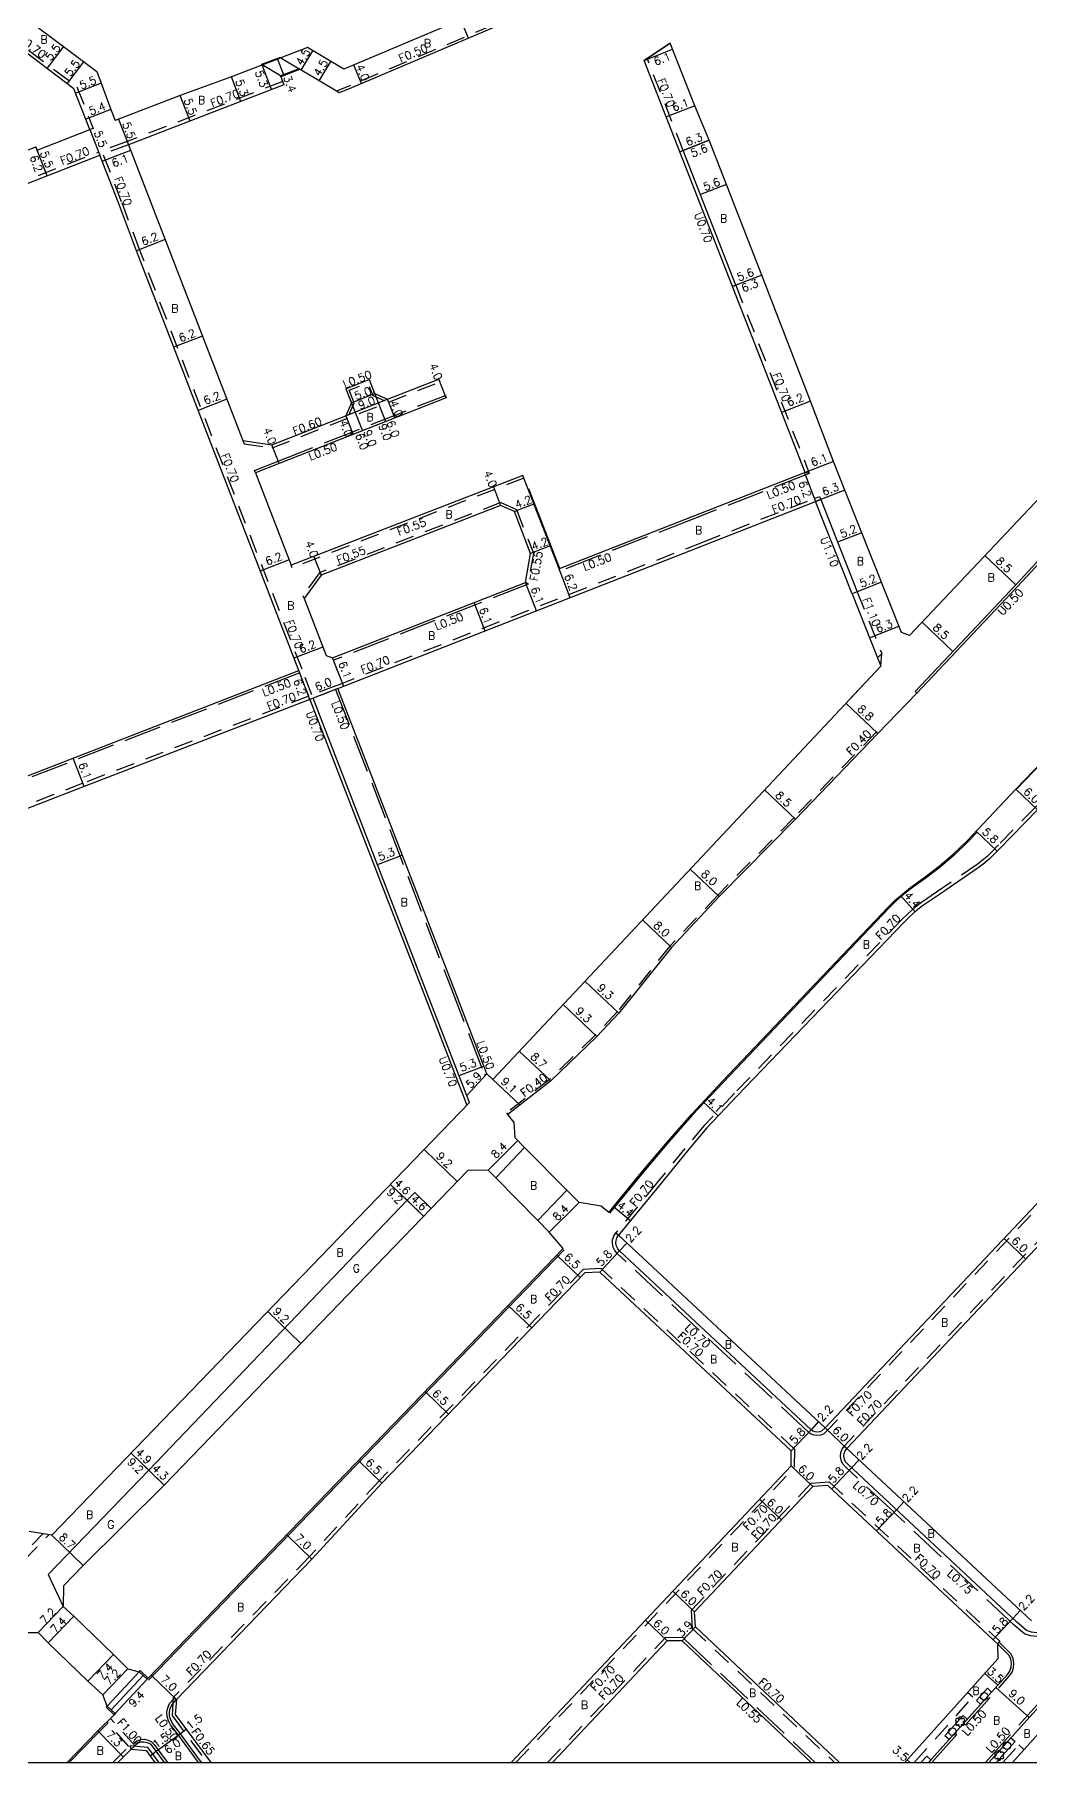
# Model space of a CAD drawing. Header units: metres. Extents: x -3200 to -2399, y -108600 to -108000.
# Drawn here: x -3030.3 to -2831.1, y -108600 to -108254.5 of the extents above; entities that cross this region are included whole.
import ezdxf

# ---------------------------------------------------------------- set-up
doc = ezdxf.new("R2010")
doc.units = ezdxf.units.M
doc.header["$LTSCALE"] = 2.5
for name, pattern in [('22320', [2.5, 1.5, -1]), ('22330', [4, 3, -1]), ('51070', [2.5, 1.5, -1])]:
    doc.linetypes.add(name, pattern=pattern)
doc.layers.get('0').update_dxf_attribs({"color": 150, "lineweight": 50})
for name, color, linetype in [('2101000', 7, 'Continuous'), ('2101001', 1, 'Continuous'), ('2203000', 1, 'Continuous'), ('2213000', 3, 'Continuous'), ('2231000', 4, 'Continuous'), ('2232000', 120, '22320'), ('2233000', 120, '22330'), ('2236000', 3, 'Continuous'), ('2236100', 3, 'Continuous'), ('2238000', 3, 'Continuous'), ('2239000', 3, 'Continuous'), ('5107000', 4, '51070'), ('6132000', 60, '61320'), ('6165200', 90, '61300'), ('9201100', 215, 'Continuous'), ('9201500', 222, 'Continuous'), ('9202100', 82, 'Continuous'), ('9202101', 82, 'Continuous'), ('9202200', 82, 'Continuous'), ('9203500', 155, 'Continuous'), ('999', 7, 'Continuous')]:
    doc.layers.add(name, color=color, linetype=linetype)
doc.layers.add('9301100', color=1, linetype='Continuous', lineweight=30)
doc.layers.add('9303100', color=1, linetype='Continuous', lineweight=30)
doc.styles.add('Dm_Anotation', font='txt.shx', dxfattribs={"bigfont": 'pscdm.shx'})
doc.linetypes.add('61300', pattern='A,2,-0.75,[1,dmdr.shx,S=0.15,R=0,X=0,Y=0],-0.75', length=3.5)
doc.linetypes.add('61320', pattern='A,0,[3,dmdr.shx,S=0.25,R=0,X=0,Y=0],1.5,[3,dmdr.shx,S=0.25,R=0,X=0,Y=0]', length=1.5)

# ---------------------------------------------------------------- blocks, each defined once
blk = doc.blocks.new('223900')
at = {"linetype": 'Continuous'}
for centre, start, end in [((-0.57735, 0.333333), 30, 270), ((-0.57735, -0.333333), 90, 330), ((0, 0.666667), 330, 210), ((0.57735, 0.333333), 270, 150), ((0.57735, -0.333333), 210, 90), ((0, -0.666667), 150, 30)]:
    blk.add_arc(centre, 0.333333, start, end, dxfattribs=at)
blk = doc.blocks.new('223800')
at = {"color": 0, "linetype": 'Continuous'}
blk.add_circle((0, 0), 0.75, dxfattribs=at)

msp = doc.modelspace()

# ---------------------------------------------------------------- linework, layer by layer
at = {"layer": '2101000'}
for points in [[(-3124.69, -108313.87), (-3092.15, -108301.18), (-3091.9, -108301.84), (-3053.2, -108286.74), (-3053.45, -108286.09), (-3030.06, -108276.97), (-3029.81, -108277.62), (-3019.25, -108273.5), (-3022.43, -108265.35), (-3047.53, -108246.3)], [(-3038.64, -108246.3), (-3017.87, -108261.9), (-3016.97, -108264.21), (-3015.03, -108269.45), (-3014.17, -108271.65)], [(-2945.47, -108246.3), (-2944.18, -108249.03), (-2945.03, -108251.54), (-2968.47, -108261.43), (-2975.74, -108257.07), (-2981.07, -108259.12), (-2990.93, -108262.91), (-3001.2, -108266.65), (-3014.17, -108271.65)], [(-2941.16, -108246.3), (-2939.52, -108249.21), (-2937.97, -108252.89), (-2966.91, -108265.11), (-2969.35, -108266.14), (-2970.78, -108265.29), (-2976.97, -108261.58), (-2977.37, -108261.34), (-2981.1, -108262.77), (-2980.42, -108264.55), (-3011.52, -108276.52), (-2988.62, -108335.68), (-2982.88, -108336.52), (-2968.07, -108330.7)], [(-2787.84, -108302.96), (-2814.45, -108331.43), (-2818.84, -108336.08), (-2855.27, -108374.63), (-2856.92, -108374.05), (-2856.92, -108374.05), (-2868.21, -108345.57), (-2870.48, -108339.83), (-2875.08, -108327.78), (-2884.82, -108302.58), (-2895.34, -108275.63), (-2898.24, -108268.75), (-2903.15, -108256.18)], [(-2876.16, -108342.05), (-2890.68, -108304.88), (-2890.03, -108304.62), (-2900.56, -108277.67), (-2901.21, -108277.92), (-2908.35, -108259.65)], [(-3122.43, -108319.65), (-3017.25, -108278.62)], [(-2977.47, -108381.66), (-3009.95, -108297.74), (-3013.55, -108288.16), (-3017.25, -108278.62)], [(-2963.38, -108323.49), (-2962.28, -108326.28), (-2959.69, -108327.41)], [(-2959.69, -108327.41), (-2949.41, -108323.37)], [(-2947.95, -108327.1), (-2981.41, -108340.25), (-2986.13, -108342.1)], [(-2968.04, -108325.32), (-2966.94, -108328.11), (-2968.07, -108330.7)], [(-2986.13, -108342.1), (-2978.97, -108360.6)], [(-2876.16, -108342.05), (-2898.64, -108350.85), (-2925.4, -108361.32), (-2932.63, -108342.66)], [(-2932.63, -108342.66), (-2978.97, -108360.6)], [(-2939.84, -108462.32), (-2946.67, -108444.64), (-2969.63, -108385.28), (-2896.38, -108356.62), (-2874.07, -108347.89), (-2873.04, -108347.49), (-2865.73, -108365.93), (-2866.75, -108366.33), (-2861.68, -108379.12), (-2861.03, -108380.77)], [(-2815.27, -108349.02), (-2818.84, -108348.89), (-2819.2, -108348.54), (-2834.02, -108364.52), (-2854.17, -108385.85), (-2853.81, -108386.19), (-2861.6, -108394.22)], [(-2834, -108405.37), (-2798.23, -108368.25), (-2799.32, -108367.23), (-2800.14, -108363.41)], [(-3082.38, -108422.38), (-2977.47, -108381.66)], [(-2861.03, -108380.77), (-2938.67, -108463.41), (-2939.84, -108462.32)], [(-2974.57, -108387.19), (-2975.22, -108387.44), (-3020.4, -108404.87), (-3080.18, -108428.07)], [(-2943.31, -108468.04), (-2951.62, -108446.55), (-2974.57, -108387.19)], [(-2861.6, -108394.22), (-2878.11, -108411.36), (-2893.33, -108426.84), (-2902.9, -108437.02), (-2913.46, -108450.16), (-2917.82, -108454.81), (-2927.02, -108463.72), (-2935.63, -108470.45)], [(-2915.46, -108490.03), (-2908.6, -108481.67), (-2903.65, -108475.81), (-2898.86, -108470.34), (-2892.76, -108463.85), (-2859.53, -108428.95), (-2858.13, -108427.57), (-2856.65, -108426.28), (-2855.1, -108425.07), (-2852.13, -108422.91), (-2849.33, -108420.77), (-2846.53, -108418.4), (-2843.88, -108415.83), (-2841.6, -108413.42), (-2834, -108405.37)], [(-2913.47, -108494.54), (-2872.17, -108533.08), (-2754.47, -108408.59)], [(-2829.68, -108409.53), (-2837.38, -108417.41), (-2838.33, -108418.41), (-2839.28, -108419.34), (-2840.29, -108420.21), (-2841.37, -108421), (-2849.48, -108426.56), (-2852.46, -108428.6), (-2853.86, -108429.67), (-2855.13, -108430.79), (-2856.39, -108432.03), (-2889.78, -108466.67), (-2895.83, -108473.09), (-2899.72, -108477.68), (-2905.22, -108484.49), (-2913.47, -108494.54)], [(-2715.52, -108441.78), (-2747.11, -108412.53), (-2750.11, -108412.71), (-2867.81, -108537.2)], [(-2943.31, -108468.04), (-3026.84, -108554.58), (-3031.37, -108553.84)], [(-2932.29, -108477.01), (-2934.17, -108475.11), (-2934.38, -108472.01), (-2935.63, -108470.45)], [(-2938.07, -108483.12), (-2939.6, -108481.57), (-2943.67, -108481.66), (-3004.36, -108544.54), (-3020.58, -108560.62), (-3024.5, -108564.68), (-3024.59, -108568.85), (-3022.44, -108570.78)], [(-2921.37, -108488.05), (-2923.84, -108485.55)], [(-2915.46, -108490.03), (-2917, -108488.76), (-2921.37, -108488.05)], [(-3014.52, -108578.41), (-3011.66, -108581.3), (-3009.37, -108581.86), (-3007.76, -108583.36), (-3007.56, -108583.14), (-2924.58, -108497.26), (-2927.34, -108493.95), (-2929.62, -108491.65)], [(-2934.97, -108600), (-2878.97, -108540.7), (-2878.94, -108537.7), (-2917.25, -108501.96), (-2920.24, -108502.12), (-2960.85, -108544.16), (-2974.82, -108559.33), (-3001.93, -108587.39), (-3002.16, -108590.39), (-2995.02, -108600)], [(-2867.81, -108537.2), (-2830.91, -108571.69)], [(-2869.27, -108600), (-2898.07, -108572.87), (-2898.27, -108569.88), (-2874.6, -108544.82)], [(-2837.7, -108576.29), (-2871.61, -108544.59), (-2874.6, -108544.82)], [(-3061.9, -108600), (-3060.16, -108598.2), (-3058.65, -108599.66), (-3033.84, -108574.02), (-3029.58, -108574.04)], [(-3027.57, -108576.11), (-3029.58, -108574.04)], [(-2874.95, -108600), (-2900.75, -108575.71), (-2903.75, -108575.67), (-2926.72, -108600)], [(-2837.7, -108576.29), (-2837.6, -108579.29)], [(-2837.6, -108579.29), (-2856.21, -108600)], [(-3016.66, -108586.49), (-3019.65, -108583.74)], [(-3023.81, -108600), (-3017.69, -108593.71), (-3014.39, -108590.45), (-3014.18, -108590.23), (-3015.79, -108588.73), (-3016.66, -108586.49)], [(-2812.35, -108600), (-2813.89, -108598.57), (-2823.11, -108589.89), (-2825.98, -108590.29), (-2834.7, -108600)], [(-3010.97, -108597.33), (-3013.68, -108600)], [(-3010.97, -108597.33), (-3007.99, -108597.63), (-3006.23, -108600)]]:
    msp.add_lwpolyline(points, dxfattribs=at)
msp.add_lwpolyline([(-2937.08, -108348.67), (-2972.97, -108362.57), (-2976.39, -108367.25), (-2971.99, -108378.63), (-2970.69, -108379.14), (-2932.1, -108364.05), (-2931.1, -108358.23), (-2934.33, -108349.89)], close=True, dxfattribs=at)
at = {"layer": '2101001'}
for points in [[(-2908.35, -108259.65), (-2903.15, -108256.18)], [(-2947.95, -108327.1), (-2949.41, -108323.37)], [(-2923.84, -108485.55), (-2932.29, -108477.01)], [(-2929.62, -108491.65), (-2938.07, -108483.12)], [(-3022.44, -108570.78), (-3014.52, -108578.41)], [(-3019.65, -108583.74), (-3027.57, -108576.11)]]:
    msp.add_lwpolyline(points, dxfattribs=at)
at = {"layer": '2101001', "flags": 128}
msp.add_lwpolyline([(-2968.04, -108325.32), (-2963.38, -108323.49)], dxfattribs=at)
at = {"layer": '2203000'}
for points in [[(-2981.12, -108258.98), (-2981.07, -108259.12), (-2984.8, -108260.56), (-2984.86, -108260.42)], [(-2981.05, -108262.91), (-2981.1, -108262.77), (-2977.37, -108261.34), (-2977.32, -108261.48)], [(-3007.56, -108583.14), (-3007.76, -108583.36), (-3009.37, -108581.86), (-3009.17, -108581.64)], [(-3015.99, -108588.95), (-3015.79, -108588.73), (-3014.18, -108590.23), (-3014.39, -108590.45)]]:
    msp.add_lwpolyline(points, close=True, dxfattribs=at)
at = {"layer": '2213000'}
for points in [[(-2715.52, -108441.78), (-2714.93, -108442.49), (-2714.54, -108443.32), (-2714.37, -108444.23), (-2714.45, -108445.14), (-2714.75, -108446.01), (-2715.27, -108446.77), (-2715.76, -108447.33), (-2824.75, -108570.03), (-2827.18, -108572.77), (-2827.96, -108573.44), (-2828.88, -108573.88), (-2829.89, -108574.06), (-2830.91, -108573.97), (-2831.87, -108573.62), (-2833.84, -108571.96), (-2867.65, -108540.36), (-2868.08, -108539.86), (-2868.31, -108539.34), (-2868.4, -108538.77), (-2868.35, -108538.2), (-2868.14, -108537.67), (-2867.81, -108537.2)], [(-2872.17, -108533.08), (-2872.81, -108533.67), (-2873.24, -108533.87), (-2873.7, -108533.94), (-2874.17, -108533.9), (-2874.6, -108533.73), (-2874.99, -108533.46), (-2913.29, -108497.72), (-2913.66, -108497.28), (-2913.91, -108496.76), (-2914.02, -108496.19), (-2913.98, -108495.62), (-2913.81, -108495.07), (-2913.47, -108494.54)], [(-2837.61, -108584.53), (-2835.69, -108582.4), (-2835.23, -108581.73), (-2834.96, -108580.96), (-2834.89, -108580.15), (-2835.03, -108579.35), (-2835.37, -108578.61), (-2837.7, -108576.29)], [(-2996.89, -108600), (-3001.15, -108594.26), (-3002.69, -108592.18), (-3003.08, -108591.5), (-3003.3, -108590.76), (-3003.34, -108589.98), (-3003.2, -108589.22), (-3002.88, -108588.51), (-3001.93, -108587.39)], [(-2851.51, -108600), (-2837.61, -108584.53)], [(-2839.41, -108600), (-2829.44, -108588.9), (-2828.72, -108588.29), (-2827.87, -108587.89), (-2826.95, -108587.73), (-2826.01, -108587.81), (-2825.13, -108588.14), (-2823.11, -108589.89)], [(-3010.97, -108597.33), (-3009.6, -108596.11), (-3009.01, -108595.89), (-3008.39, -108595.85), (-3007.77, -108595.99), (-3007.22, -108596.29), (-3006.78, -108596.74), (-3004.36, -108600)]]:
    msp.add_lwpolyline(points, dxfattribs=at)
at = {"layer": '2231000'}
for points in [[(-2890.68, -108304.88), (-2901.21, -108277.92)], [(-2866.75, -108366.33), (-2874.07, -108347.89)], [(-2853.81, -108386.19), (-2833.66, -108364.86), (-2818.84, -108348.89)], [(-2975.22, -108387.44), (-2952.27, -108446.8), (-2943.84, -108468.59)]]:
    msp.add_lwpolyline(points, dxfattribs=at)
at = {"layer": '2232000'}
for points in [[(-3046.47, -108246.3), (-3021.85, -108264.91), (-3018.59, -108273.24), (-3019.25, -108273.5)], [(-2941.66, -108246.3), (-2939.99, -108249.4), (-2938.62, -108252.63), (-2967.11, -108264.65), (-2969.89, -108265.83)], [(-2900.56, -108277.67), (-2907.75, -108259.25), (-2908.35, -108259.65)], [(-2980.67, -108263.89), (-3011.76, -108275.87)], [(-3011.76, -108275.87), (-3017.49, -108277.97)], [(-3011.52, -108276.52), (-3016.59, -108278.38)], [(-3122.69, -108319), (-3017.49, -108277.97)], [(-2976.81, -108381.41), (-3009.3, -108297.49), (-3012.9, -108287.91), (-3016.59, -108278.38)], [(-2890.03, -108304.62), (-2875.33, -108342.26), (-2876.16, -108342.05)], [(-2988.62, -108335.68), (-2988.37, -108336.33), (-2982.81, -108337.14), (-2959.47, -108327.97), (-2949.19, -108323.93), (-2949.41, -108323.37)], [(-2968.07, -108330.7), (-2959.69, -108327.41)], [(-2932.43, -108343.17), (-2978.77, -108361.11), (-2978.97, -108360.6)], [(-2937.06, -108348.08), (-2973.32, -108362.12)], [(-2969.88, -108384.62), (-2896.64, -108355.97), (-2874.32, -108347.24), (-2873.3, -108346.83), (-2873.04, -108347.49)], [(-2937.06, -108348.08), (-2933.9, -108349.47), (-2930.53, -108358.17), (-2931.6, -108364.39), (-2932.1, -108364.05)], [(-2973.32, -108362.12), (-2976.63, -108366.64), (-2976.39, -108367.25)], [(-2865.73, -108365.93), (-2860.85, -108378.24), (-2861.68, -108379.12)], [(-2789.55, -108372.29), (-2793.12, -108372.32), (-2793.54, -108372.75), (-2807.84, -108386.44), (-2819.16, -108397.61), (-2830.18, -108409.04), (-2837.5, -108416.51), (-2838.83, -108417.92), (-2839.75, -108418.83), (-2840.73, -108419.66), (-2841.77, -108420.43), (-2849.88, -108425.98), (-2852.87, -108428.03), (-2854.3, -108429.13), (-2855.61, -108430.28), (-2856.88, -108431.54), (-2890.29, -108466.19), (-2896.35, -108472.63), (-2900.26, -108477.24), (-2905.77, -108484.04), (-2914.04, -108494.13), (-2913.47, -108494.54)], [(-2789.55, -108372.29), (-2753.92, -108405.27), (-2753.75, -108408.85), (-2871.68, -108533.58), (-2872.17, -108533.08)], [(-2975.48, -108386.79), (-2977.47, -108381.66)], [(-2974.82, -108386.53), (-2976.81, -108381.41)], [(-2975.48, -108386.79), (-3020.65, -108404.21), (-3080.43, -108427.41)], [(-2969.88, -108384.62), (-2974.82, -108386.53)], [(-2969.63, -108385.28), (-2974.57, -108387.19)], [(-2861.6, -108394.22), (-2861.88, -108393.94), (-2878.4, -108411.09), (-2893.62, -108426.56), (-2903.2, -108436.75), (-2913.76, -108449.89), (-2918.11, -108454.52), (-2927.28, -108463.41), (-2935.88, -108470.13), (-2935.63, -108470.45)], [(-2715.04, -108441.26), (-2746.86, -108411.81), (-2750.42, -108412.03), (-2868.35, -108536.75), (-2867.81, -108537.2)], [(-2878.27, -108540.98), (-2878.24, -108537.4), (-2916.99, -108501.25), (-2920.55, -108501.44), (-2961.36, -108543.68), (-2975.33, -108558.85), (-3002.56, -108587.03), (-3001.93, -108587.39)], [(-2934.01, -108600), (-2878.27, -108540.98)], [(-2874.93, -108544.14), (-2898.99, -108569.62), (-2898.75, -108573.19), (-2870.29, -108600)], [(-2874.93, -108544.14), (-2871.36, -108543.87), (-2837.23, -108575.78), (-2837.7, -108576.29)], [(-3071.5, -108600), (-3027.46, -108554.48)], [(-3035.14, -108560.98), (-3028.67, -108554.28)], [(-2927.68, -108600), (-2904.04, -108574.97), (-2900.46, -108575.02), (-2900.27, -108575.2), (-2900.75, -108575.71)], [(-3002.56, -108587.03), (-3002.82, -108590.58), (-2995.83, -108600)], [(-3011.44, -108596.81), (-3015.86, -108591.9)], [(-3010.14, -108596.76), (-3015.14, -108591.19)], [(-3014.67, -108600), (-3011.27, -108596.65), (-3010.97, -108597.33)], [(-3005.42, -108600), (-3007.63, -108597.01), (-3011.27, -108596.65)]]:
    msp.add_lwpolyline(points, dxfattribs=at)
at = {"layer": '2233000', "flags": 128}
msp.add_lwpolyline([(-2967.41, -108330.45), (-2966.4, -108328.12), (-2967.39, -108325.6), (-2963.66, -108324.14), (-2962.67, -108326.66), (-2960.35, -108327.67)], dxfattribs=at)
at = {"layer": '2233000'}
for points in [[(-2986.13, -108342.1), (-2986.31, -108341.64), (-2981.6, -108339.78), (-2948.13, -108326.63), (-2947.95, -108327.1)], [(-2875.33, -108342.26), (-2898.46, -108351.31), (-2925.22, -108361.78), (-2925.4, -108361.32)], [(-2931.6, -108364.39), (-2970.51, -108379.61), (-2970.69, -108379.14)], [(-2977.28, -108382.13), (-3082.2, -108422.85), (-3082.38, -108422.38)], [(-2970.09, -108385.46), (-2947.14, -108444.82), (-2940.3, -108462.5), (-2939.84, -108462.32)], [(-2871.68, -108533.58), (-2872.42, -108534.27), (-2873.04, -108534.54), (-2873.68, -108534.65), (-2874.33, -108534.58), (-2874.94, -108534.35), (-2875.43, -108534), (-2913.8, -108498.2), (-2914.25, -108497.66), (-2914.58, -108496.98), (-2914.72, -108496.24), (-2914.68, -108495.49), (-2914.44, -108494.77), (-2914.04, -108494.13)], [(-2858.38, -108549.98), (-2868.16, -108540.84), (-2868.67, -108540.24), (-2868.99, -108539.54), (-2869.11, -108538.79), (-2869.03, -108538.04), (-2868.77, -108537.33), (-2868.35, -108536.75)], [(-2827.18, -108572.77), (-2826.65, -108573.3), (-2827.54, -108574.07), (-2828.65, -108574.6), (-2829.85, -108574.82), (-2831.07, -108574.71), (-2832.25, -108574.28), (-2834.33, -108572.53), (-2858.42, -108550.02), (-2857.9, -108549.47)], [(-2900.37, -108575.31), (-2874.15, -108600)], [(-2850.83, -108600), (-2837.24, -108584.87), (-2835.3, -108582.71), (-2834.78, -108581.96), (-2834.47, -108581.07), (-2834.39, -108580.13), (-2834.55, -108579.2), (-2834.95, -108578.32), (-2837.36, -108575.92)], [(-2997.51, -108600), (-3001.55, -108594.56), (-3003.11, -108592.45), (-3003.54, -108591.7), (-3003.8, -108590.84), (-3003.84, -108589.95), (-3003.68, -108589.07), (-3003.31, -108588.24), (-3002.59, -108587.39)], [(-2840.08, -108600), (-2829.79, -108588.54), (-2829, -108587.87), (-2828.03, -108587.41), (-2826.97, -108587.23), (-2825.9, -108587.32), (-2824.88, -108587.71), (-2822.76, -108589.52)], [(-3010.56, -108596.29), (-3009.86, -108595.67), (-3009.12, -108595.4), (-3008.35, -108595.35), (-3007.59, -108595.52), (-3006.92, -108595.89), (-3006.4, -108596.41), (-3003.74, -108600)]]:
    msp.add_lwpolyline(points, dxfattribs=at)
at = {"layer": '2236000'}
for points in [[(-2839.67, -108585.18), (-2838.86, -108585.92), (-2841.06, -108588.37), (-2841.88, -108587.64)], [(-2844.56, -108590.62), (-2843.74, -108591.35), (-2847.37, -108595.4), (-2848.19, -108594.66)]]:
    msp.add_lwpolyline(points, close=True, dxfattribs=at)
msp.add_lwpolyline([(-2852.99, -108600), (-2851.84, -108598.72), (-2851.02, -108599.46), (-2851.51, -108600)], dxfattribs=at)
at = {"layer": '2236100'}
msp.add_lwpolyline([(-2839.41, -108600), (-2834.99, -108595.09), (-2834.18, -108595.82), (-2837.93, -108600)], dxfattribs=at)
at = {"layer": '5107000'}
for points in [[(-2854.33, -108600), (-2842.62, -108586.97), (-2843.67, -108586.03)], [(-2836.59, -108600), (-2833.43, -108596.49), (-2832.39, -108597.43)]]:
    msp.add_lwpolyline(points, dxfattribs=at)
at = {"layer": '6132000'}
for points in [[(-2903.15, -108256.18), (-2908.35, -108259.65)], [(-2797.4, -108367.55), (-2833.92, -108405.44)], [(-2841.77, -108413.95), (-2843.7, -108416), (-2846.37, -108418.58), (-2849.18, -108420.96), (-2851.98, -108423.11), (-2854.96, -108425.27), (-2856.5, -108426.46), (-2857.97, -108427.74), (-2859.36, -108429.12), (-2892.58, -108464.02), (-2898.69, -108470.5), (-2903.47, -108475.96), (-2908.42, -108481.82), (-2915.27, -108490.18)], [(-2924.37, -108497.47), (-3007.55, -108583.57)], [(-3015.66, -108592.12), (-3017.48, -108593.92), (-3023.39, -108600)]]:
    msp.add_lwpolyline(points, dxfattribs=at)
at = {"layer": '6165200'}
for points in [[(-2925.24, -108361.26), (-2931.42, -108345.3)], [(-2867.52, -108387.67), (-2861.03, -108380.77), (-2860.85, -108378.24)]]:
    msp.add_lwpolyline(points, dxfattribs=at)
at = {"layer": '9201100'}
for points in [[(-2943.48, -108255.22), (-2945.03, -108251.54)], [(-3027.81, -108261.29), (-3024.49, -108256.9)], [(-2980.47, -108262.53), (-2981.7, -108259.36)], [(-2976.97, -108261.58), (-2974.65, -108257.72)], [(-2908.35, -108259.65), (-2902.67, -108257.43)], [(-3023.77, -108264.34), (-3020.46, -108259.95)], [(-2982.9, -108265.5), (-2984.8, -108260.56)], [(-2973.39, -108263.73), (-2971.07, -108259.87)], [(-2964.9, -108264.26), (-2966.46, -108260.58)], [(-3016.97, -108264.21), (-3022.09, -108266.21)], [(-2989.02, -108267.86), (-2990.93, -108262.91)], [(-3015.03, -108269.45), (-3020.06, -108271.42)], [(-2999.22, -108271.79), (-3001.2, -108266.65)], [(-2898.24, -108268.75), (-2903.93, -108270.97)], [(-3013.5, -108271.39), (-3011.52, -108276.52)], [(-3019.25, -108273.5), (-3017.25, -108278.62)], [(-2895.34, -108275.63), (-2901.21, -108277.92)], [(-2900.56, -108277.67), (-2895.34, -108275.63)], [(-3027.81, -108282.74), (-3030.06, -108276.96)], [(-3027.81, -108282.74), (-3029.81, -108277.62)], [(-3016.78, -108279.83), (-3011.09, -108277.63)], [(-2891.9, -108284.46), (-2897.11, -108286.49)], [(-3004.17, -108295.5), (-3009.95, -108297.74)], [(-2884.82, -108302.58), (-2890.68, -108304.88)], [(-2884.82, -108302.58), (-2890.03, -108304.62)], [(-2996.71, -108314.79), (-3002.49, -108317.02)], [(-2963.38, -108323.49), (-2960.09, -108331.87)], [(-2947.95, -108327.1), (-2949.41, -108323.37)], [(-2991.82, -108327.4), (-2997.6, -108329.64)], [(-2968.04, -108325.32), (-2964.74, -108333.7)], [(-2958.23, -108331.14), (-2959.69, -108327.41)], [(-2875.08, -108327.78), (-2880.86, -108330.03)], [(-2968.07, -108330.7), (-2966.6, -108334.43)], [(-2981.41, -108340.25), (-2982.88, -108336.52)], [(-2876.32, -108342.12), (-2874.07, -108347.89)], [(-2870.48, -108339.83), (-2876.16, -108342.05)], [(-2938.52, -108344.94), (-2937.08, -108348.67)], [(-2868.21, -108345.57), (-2874.07, -108347.89)], [(-2930.42, -108348.37), (-2934.33, -108349.89)], [(-2864.83, -108354.1), (-2869.66, -108356.02)], [(-2979.39, -108359.52), (-2985.17, -108361.76)], [(-2974.42, -108358.84), (-2972.97, -108362.57)], [(-2927.18, -108356.71), (-2931.1, -108358.23)], [(-2834.02, -108364.52), (-2840.2, -108358.68)], [(-2923.14, -108367.09), (-2925.4, -108361.32)], [(-2929.88, -108369.73), (-2932.1, -108364.05)], [(-2860.9, -108364.01), (-2865.73, -108365.93)], [(-2940.18, -108373.76), (-2942.4, -108368.07)], [(-2863.27, -108375.12), (-2857.41, -108372.8)], [(-2846.61, -108377.84), (-2852.78, -108372)], [(-2972.64, -108376.96), (-2978.42, -108379.19)], [(-2968.47, -108384.82), (-2970.69, -108379.14)], [(-2975.22, -108387.44), (-2977.47, -108381.66)], [(-2969.63, -108385.28), (-2975.22, -108387.44)], [(-2861.6, -108394.22), (-2868.01, -108388.2)], [(-3020.4, -108404.87), (-3022.61, -108399.18)], [(-2878.11, -108411.36), (-2884.31, -108405.54)], [(-2829.68, -108409.53), (-2834, -108405.37)], [(-2837.73, -108417.77), (-2841.94, -108413.79)], [(-2961.7, -108420.47), (-2956.76, -108418.56)], [(-2893.33, -108426.84), (-2899.16, -108421.36)], [(-2854.16, -108429.94), (-2857.06, -108426.63)], [(-2902.9, -108437.02), (-2908.73, -108431.54)], [(-2913.46, -108450.16), (-2920.23, -108443.79)], [(-2917.82, -108454.81), (-2924.6, -108448.44)], [(-2927.02, -108463.72), (-2933.36, -108457.76)], [(-2945.39, -108462.65), (-2940.45, -108460.74)], [(-2939.84, -108462.32), (-2943.84, -108466.65)], [(-2933.2, -108468.55), (-2939.84, -108462.32)], [(-2893.59, -108470.72), (-2896.57, -108467.91)], [(-2933.62, -108475.66), (-2939.6, -108481.57)], [(-2945.75, -108483.81), (-2952.36, -108477.42)], [(-2959.1, -108484.4), (-2955.79, -108487.59)], [(-2952.48, -108490.78), (-2959.1, -108484.4)], [(-2955.79, -108487.59), (-2952.48, -108490.78)], [(-2921.37, -108488.05), (-2927.34, -108493.95)], [(-2911.12, -108491.68), (-2914.52, -108488.89)], [(-2913.29, -108497.72), (-2917.25, -108501.96)], [(-2911.79, -108496.11), (-2913.29, -108497.72)], [(-2836.38, -108495.22), (-2832.02, -108499.34)], [(-2925.83, -108498.55), (-2921.15, -108503.06)], [(-2977.03, -108516.22), (-2983.65, -108509.83)], [(-2930.87, -108513.12), (-2935.54, -108508.6)], [(-2947.51, -108530.34), (-2952.19, -108525.83)], [(-2873.48, -108531.85), (-2874.99, -108533.46)], [(-2874.99, -108533.46), (-2878.94, -108537.7)], [(-2872.17, -108533.08), (-2867.81, -108537.2)], [(-3010.98, -108538.15), (-3007.45, -108541.55)], [(-3004.36, -108544.54), (-3010.98, -108538.15)], [(-3007.45, -108541.55), (-3004.36, -108544.54)], [(-2960.85, -108544.16), (-2965.53, -108539.64)], [(-2874.6, -108544.82), (-2878.97, -108540.7)], [(-2870.84, -108545.32), (-2866.87, -108541.08)], [(-2866.87, -108541.08), (-2865.37, -108539.48)], [(-2880.91, -108551.5), (-2885.27, -108547.38)], [(-2857.9, -108549.47), (-2861.86, -108553.71)], [(-2856.4, -108547.86), (-2857.9, -108549.47)], [(-3020.58, -108560.62), (-3026.84, -108554.58)], [(-2974.82, -108559.33), (-2979.85, -108554.47)], [(-2902.64, -108565.76), (-2898.27, -108569.88)], [(-3029.58, -108574.04), (-3024.59, -108568.85)], [(-2833.14, -108569.6), (-2834.64, -108571.21)], [(-3027.57, -108576.11), (-3022.44, -108570.78)], [(-2908.11, -108571.55), (-2903.75, -108575.67)], [(-2900.75, -108575.71), (-2898.07, -108572.87)], [(-2834.64, -108571.21), (-2838.6, -108575.45)], [(-3019.65, -108583.74), (-3014.52, -108578.41)], [(-3016.66, -108586.49), (-3011.66, -108581.3)], [(-3014.98, -108589.48), (-3008.57, -108582.61)], [(-3006.97, -108582.53), (-3001.93, -108587.39)], [(-2840.21, -108582.19), (-2837.61, -108584.53)], [(-2831.34, -108591.01), (-2838.03, -108585)], [(-3017.69, -108593.71), (-3012.57, -108598.91)], [(-3001.15, -108594.26), (-3005.97, -108597.83)], [(-2999.94, -108593.36), (-3001.15, -108594.26)], [(-3005.97, -108597.83), (-3007.17, -108598.73)], [(-2855.73, -108599.47), (-2855.14, -108600)]]:
    msp.add_lwpolyline(points, dxfattribs=at)
at = {"layer": '9201100', "flags": 128}
for points in [[(-2968.07, -108330.7), (-2959.69, -108327.41)], [(-2966.94, -108328.11), (-2962.28, -108326.28)]]:
    msp.add_lwpolyline(points, dxfattribs=at)
at = {"layer": '9202200'}
msp.add_lwpolyline([(-2950.96, -108489.21), (-2954.27, -108486.02), (-2955.79, -108487.59), (-3007.45, -108541.55), (-3027.6, -108562.42), (-3024.59, -108568.85)], dxfattribs=at)
at = {"layer": '9301100'}
for points in [[(-2984.8, -108260.56), (-2981.07, -108259.12), (-2977.37, -108261.34), (-2981.1, -108262.77), (-2984.8, -108260.56)], [(-3009.37, -108581.86), (-3007.76, -108583.36), (-3014.18, -108590.23), (-3015.79, -108588.73)]]:
    msp.add_lwpolyline(points, close=True, dxfattribs=at)
at = {"layer": '9303100'}
for points in [[(-2938.07, -108483.12), (-2932.29, -108477.01), (-2923.84, -108485.55), (-2929.62, -108491.65)], [(-3027.57, -108576.11), (-3022.44, -108570.78), (-3014.52, -108578.41), (-3019.65, -108583.74)]]:
    msp.add_lwpolyline(points, close=True, dxfattribs=at)
at = {"layer": '999'}
msp.add_lwpolyline([(-3200, -108600), (-2400, -108600), (-2400, -108000), (-3200, -108000)], close=True, dxfattribs=at)

# ---------------------------------------------------------------- block references
at = {"layer": '2238000'}
for p in [(-2840.35, -108586.77), (-2846.71, -108593.83), (-2835.77, -108596.67)]:
    msp.add_blockref('223800', p, dxfattribs=at)
at = {"layer": '2239000'}
for p in [(-2845.17, -108591.87), (-2837.35, -108598.58)]:
    msp.add_blockref('223900', p, dxfattribs=at)

# ---------------------------------------------------------------- texts
at = {"layer": '9201500', "style": 'Dm_Anotation'}
for s, rotation, p in [('5.5', 52.97, (-3027.05, -108259.87)), ('4.5', 59.0475, (-2976.83, -108260.86)), ('6.1', 21.3353, (-2906.08, -108260.72)), ('5.5', 52.97, (-3023.16, -108263.04)), ('5.5', 21.3431, (-3020.96, -108265.46)), ('5.3', 291.0598, (-2986.27, -108262.02)), ('3.4', 291.0598, (-2980.61, -108263.03)), ('4.5', 59.0475, (-2973.3, -108262.99)), ('4.0', 292.8876, (-2966.07, -108260.81)), ('5.3', 291.0598, (-2990.21, -108263.82)), ('5.4', 21.3431, (-3019.08, -108270.65)), ('5.5', 291.0598, (-3000.5, -108267.58)), ('6.1', 21.3353, (-2902.42, -108269.91)), ('5.5', 291.0598, (-3012.8, -108272.31)), ('5.5', 291.3083, (-3018.49, -108274.06)), ('6.3', 21.3353, (-2899.71, -108276.82)), ('5.6', 21.3353, (-2898.69, -108279.05)), ('6.2', 291.3083, (-3031.34, -108278.97)), ('5.5', 291.3083, (-3029.24, -108278.14)), ('6.1', 21.1628, (-3014.51, -108281.07)), ('5.6', 21.3353, (-2896.18, -108285.79)), ('6.2', 21.1628, (-3008.6, -108296.71)), ('5.6', 21.3353, (-2889.42, -108303.85)), ('6.3', 21.3353, (-2888.53, -108306.05)), ('6.2', 21.1628, (-3001.11, -108316.01)), ('4.0', 291.4526, (-2951.4, -108320.58)), ('6.2', 21.1628, (-2996.15, -108328.53)), ('5.0', 21, (-2965.96, -108327.59)), ('9.0', 21, (-2965.2, -108329.49)), ('4.0', 291.4526, (-2959.32, -108327.99)), ('6.2', 21.3353, (-2879.46, -108328.89)), ('4.0', 291.4526, (-2969.37, -108331.94)), ('6.0', 291.4526, (-2959.95, -108332.04)), ('4.0', 291.4526, (-2984.62, -108333.44)), ('6.0', 291.4526, (-2966.2, -108334.55)), ('9.0', 291.4526, (-2964.58, -108333.92)), ('9.0', 291.4526, (-2961.57, -108332.68)), ('6.1', 21.3353, (-2874.67, -108340.89)), ('4.0', 291.1628, (-2940.49, -108342.03)), ('6.2', 291.366, (-2877.55, -108344.09)), ('6.3', 21.6284, (-2872.43, -108346.77)), ('4.2', 21.1628, (-2933.86, -108349.31)), ('5.2', 21.6284, (-2868.8, -108355.19)), ('4.0', 291.1628, (-2976.22, -108356.08)), ('4.2', 21.1628, (-2930.57, -108357.67)), ('6.2', 21.1628, (-2983.78, -108360.67)), ('8.5', 316.6227, (-2838.18, -108359.9)), ('6.2', 291.366, (-2924.39, -108362.7)), ('5.2', 21.6284, (-2864.89, -108365.09)), ('6.1', 291.366, (-2931.08, -108365.28)), ('6.1', 291.366, (-2941.44, -108369.37)), ('6.3', 21.6284, (-2861.66, -108374.15)), ('8.5', 316.6227, (-2850.77, -108373.22)), ('6.2', 21.1628, (-2977.05, -108378.22)), ('6.1', 291.366, (-2969.58, -108380.19)), ('6.2', 291.2122, (-2978.59, -108383.67)), ('6.0', 21.1398, (-2973.87, -108385.79)), ('8.8', 316.7899, (-2865.88, -108389.51)), ('6.1', 291.2122, (-3021.57, -108400.39)), ('8.5', 316.7899, (-2882.29, -108406.76)), ('6.0', 316.056, (-2832.64, -108406.04)), ('5.8', 316.6022, (-2840.91, -108414.08)), ('5.3', 21.1398, (-2961.23, -108419.75)), ('8.0', 316.7899, (-2897.14, -108422.52)), ('4.4', 311.191, (-2856.46, -108426.73)), ('8.0', 316.7899, (-2906.65, -108432.78)), ('9.3', 316.7899, (-2917.92, -108445.27)), ('9.3', 316.7899, (-2922.29, -108449.92)), ('5.3', 21.1398, (-2944.92, -108461.93)), ('8.7', 316.7899, (-2931.26, -108459.04)), ('5.9', 47.2037, (-2943.03, -108465.32)), ('9.1', 316.7899, (-2937.19, -108464.01)), ('4.1', 316.7207, (-2896.03, -108467.9)), ('8.4', 44.6947, (-2938.04, -108479.36)), ('9.2', 316.0144, (-2950.11, -108478.9)), ('4.6', 316.0144, (-2958.5, -108484.28)), ('9.2', 316.0144, (-2960.02, -108486.11)), ('4.6', 316.0144, (-2955.19, -108487.47)), ('8.4', 44.6947, (-2925.72, -108491.82)), ('4.4', 320.6482, (-2913.95, -108488.86)), ('2.2', 46.9843, (-2911.13, -108496.17)), ('5.8', 46.9843, (-2916.96, -108500.92)), ('6.0', 316.6058, (-2835.03, -108495.84)), ('6.5', 315.9863, (-2924.54, -108499.09)), ('9.2', 316.0144, (-2982.78, -108509.96)), ('6.5', 315.9863, (-2934.26, -108509.15)), ('6.5', 315.9863, (-2950.9, -108526.37)), ('2.2', 46.9843, (-2872.74, -108531.96)), ('5.8', 46.9843, (-2878.3, -108536.48)), ('6.0', 316.6058, (-2870.84, -108533.71)), ('9.2', 316.0144, (-3011.91, -108540.08)), ('4.9', 316.0144, (-3010.27, -108538.13)), ('2.2', 46.9339, (-2864.89, -108539.63)), ('4.3', 316.0144, (-3006.96, -108541.33)), ('6.5', 315.9863, (-2964.25, -108540.18)), ('6.0', 316.6353, (-2877.72, -108541.43)), ('5.8', 46.9339, (-2870.55, -108544.29)), ('2.2', 46.9339, (-2855.77, -108548.13)), ('6.0', 316.6353, (-2883.95, -108548.16)), ('5.8', 46.9339, (-2861.02, -108552.66)), ('8.7', 316.0144, (-3025.57, -108555.11)), ('7.0', 315.9863, (-2978.37, -108555.27)), ('6.0', 316.6353, (-2901.25, -108566.44)), ('2.2', 46.9339, (-2832.5, -108569.79)), ('7.2', 46.0793, (-3028.24, -108572.5)), ('7.4', 46.0793, (-3026.16, -108574.31)), ('6.0', 316.6353, (-2906.72, -108572.32)), ('3.9', 46.7195, (-2900.85, -108575.06)), ('5.8', 46.9339, (-2837.76, -108574.4)), ('7.4', 46.0793, (-3016.85, -108583.53)), ('7.2', 46.0793, (-3015.37, -108584.72)), ('7.0', 315.9863, (-3005.24, -108583.56)), ('3.5', 318.0652, (-2839.91, -108582)), ('9.4', 46.9446, (-3010.52, -108589.11)), ('9.0', 318.0652, (-2835.62, -108586.39)), ('1.5', 36.5862, (-2999.29, -108593.53)), ('7.3', 314.5854, (-3016.14, -108594.57)), ('1.5', 36.5862, (-3006, -108597.28)), ('6.0', 36.5862, (-3003.65, -108598.42)), ('3.5', 318.0652, (-2858.87, -108597.64))]:
    msp.add_text(s, height=1.6, rotation=rotation, dxfattribs=at).set_placement(p)
at = {"layer": '9202100', "style": 'Dm_Anotation'}
for s, p in [('B', (-3029.13, -108256.29)), ('B', (-2952.44, -108257.04)), ('B', (-2997.6, -108268.39)), ('B', (-2893.19, -108292.08)), ('B', (-3002.98, -108310.05)), ('B', (-2963.93, -108331.78)), ('B', (-2948.12, -108351.23)), ('B', (-2898.18, -108354.4)), ('B', (-2865.84, -108360.59)), ('B', (-2839.68, -108363.84)), ('B', (-2979.78, -108369.45)), ('B', (-2951.6, -108375.48)), ('B', (-2898.4, -108425.51)), ('B', (-2957.1, -108428.79)), ('B', (-2864.65, -108437.24)), ('B', (-2969.93, -108498.83)), ('G', (-2966.65, -108502)), ('B', (-2931.2, -108508.13)), ('B', (-2848.97, -108512.82)), ('B', (-2892.27, -108517.2)), ('B', (-2895.18, -108520.18)), ('B', (-3020.02, -108551.26)), ('G', (-3015.78, -108553.25)), ('B', (-2890.95, -108557.76)), ('B', (-2854.55, -108557.92)), ('B', (-2851.68, -108555.02)), ('B', (-2989.82, -108569.73)), ('B', (-2887.4, -108586.9)), ('B', (-2842.69, -108586.45)), ('B', (-2921.02, -108589.3)), ('B', (-2838.57, -108592.39)), ('B', (-2832.5, -108595.02)), ('B', (-3017.92, -108598.41)), ('B', (-3002.29, -108599.51))]:
    msp.add_text(s, height=1.6, dxfattribs=at).set_placement(p)
at = {"layer": '9202101', "style": 'Dm_Anotation'}
msp.add_text('B', height=1.6, dxfattribs=at).set_placement((-2931.18, -108485.44))
at = {"layer": '9203500', "style": 'Dm_Anotation'}
for s, rotation, p in [('F0.70', 322.97, (-3033.63, -108255.76)), ('F0.50', 22.8876, (-2957.05, -108260.1)), ('F0.70', 21.0598, (-2994.75, -108269.04)), ('F0.70', 291.3353, (-2905.79, -108263.59)), ('F0.70', 21.3083, (-3024.79, -108280.56)), ('F0.70', 291.1628, (-3014.43, -108283.27)), ('U0.70', 291.3353, (-2898.43, -108290.42)), ('L0.50', 21.2122, (-2968.24, -108325.23)), ('F0.70', 291.3353, (-2882.72, -108322.49)), ('F0.60', 21.4526, (-2978.28, -108334.64)), ('F0.70', 291.1628, (-2993.05, -108338.6)), ('L0.50', 21.2122, (-2975.15, -108339.69)), ('L0.50', 21.366, (-2883.48, -108347.4)), ('F0.70', 21.366, (-2882.43, -108350.29)), ('F0.55', 21.1628, (-2957.41, -108354.78)), ('U1.10', 291.6284, (-2873.2, -108355.3)), ('F0.55', 21.1628, (-2969.52, -108360.4)), ('F0.55', 80.2331, (-2929.68, -108363.89)), ('L0.50', 21.366, (-2920.27, -108361.76)), ('U0.50', 46.6227, (-2836.67, -108370.81)), ('F1.10', 291.6284, (-2864.73, -108367.43)), ('F0.70', 291.1628, (-2980.18, -108371.88)), ('L0.50', 21.366, (-2949.92, -108373.65)), ('F0.70', 21.366, (-2964.68, -108382.33)), ('L0.50', 21.2122, (-2984.41, -108386.9)), ('F0.70', 21.0939, (-2983.47, -108389.63)), ('U0.70', 291.1398, (-2976.11, -108390.14)), ('L0.50', 291.1398, (-2970.96, -108388.13)), ('F0.40', 46.0679, (-2866.96, -108398.79)), ('F0.70', 46.0511, (-2861.09, -108435.65)), ('L0.50', 291.1398, (-2941.93, -108456.07)), ('U0.70', 291.1398, (-2949.5, -108459.21)), ('F0.40', 37.9992, (-2932.31, -108467.02)), ('F0.70', 50.6482, (-2910.14, -108489.01)), ('F0.70', 45.9863, (-2927.22, -108507.95)), ('F0.70', 316.9843, (-2901.83, -108514.92)), ('L0.70', 316.9843, (-2900.39, -108513.26)), ('F0.70', 46.6058, (-2866.76, -108530.94)), ('F0.70', 46.6058, (-2864.78, -108532.78)), ('L0.70', 316.9339, (-2866.73, -108544.76)), ('F0.70', 46.6353, (-2887.62, -108553.75)), ('F0.70', 46.6353, (-2885.89, -108555.51)), ('F0.70', 316.9339, (-2854.38, -108559.35)), ('F0.70', 46.6353, (-2896.73, -108566.79)), ('L0.75', 316.9339, (-2847.91, -108562.4)), ('F0.70', 45.9863, (-2998.99, -108582.82)), ('F0.70', 46.6353, (-2918.15, -108585.89)), ('F0.70', 46.6353, (-2916.45, -108587.64)), ('F0.70', 316.7195, (-2885.64, -108584.13)), ('L0.55', 316.7195, (-2890.06, -108588.2)), ('L0.50', 306.5862, (-3006.27, -108591.17)), ('L0.50', 48.0652, (-2843.75, -108594.8)), ('F1.00', 311.9564, (-3013.91, -108592.09)), ('F0.65', 306.5862, (-2999.02, -108593.86)), ('L0.50', 48.0652, (-2838.97, -108598.22))]:
    msp.add_text(s, height=1.6, rotation=rotation, dxfattribs=at).set_placement(p)

doc.saveas('drawing.dxf')
